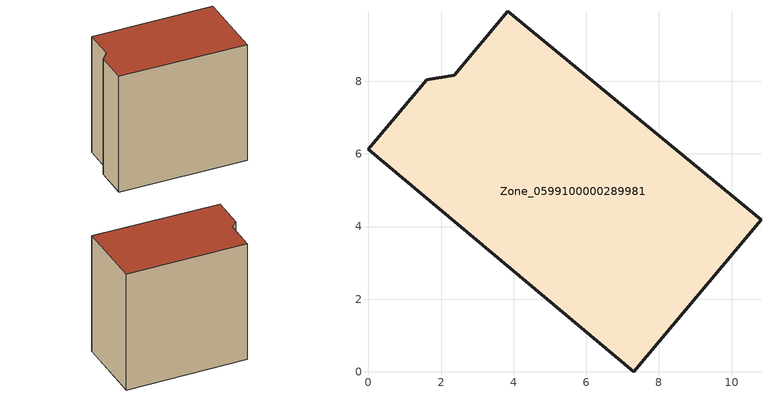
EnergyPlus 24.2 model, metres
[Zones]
Zone_0599100000289981
 floor ground (C_G): 7.3,0 0,6.13 1.61,8.04 2.36,8.16 3.84,9.93 10.81,4.19 z0
 wall outside (C_F): 7.3,0 10.81,4.19 3.84,9.93 2.36,8.16 1.61,8.04 0,6.13 7.3,0 z0:9.15
 roof outside (C_R): 0,6.13 7.3,0 10.81,4.19 3.84,9.93 2.36,8.16 1.61,8.04 z9.15
[BUILDING]
Pand.0599100000289981: North Axis=0; Terrain=City; Loads Convergence Tolerance Value=0.04; Temperature Convergence Tolerance Value=0.4; Solar Distribution=FullExterior; Maximum Number of Warmup Days=25; Minimum Number of Warmup Days=1
[Site:Location]
Rotterdam.The.Hague.AP_ZH_NLD Design_Conditions: Latitude=51.96; Longitude=4.45; Time Zone=1; Elevation=-4.5
[SITE:GROUNDTEMPERATURE:BUILDINGSURFACE]
18, 18, 18, 18, 18, 18, 18, 18, 18, 18, 18, 18
[MATERIAL] Thermal Absorptance=0.9; Solar Absorptance=0.7; Visible Absorptance=0.7
Name | Roughness | Thickness | Conductivity | Density | Specific Heat
G.TI.1946 | MediumSmooth | 0.15 | 1 | 540 | 1210
F.TI.1946 | Rough | 0.3 | 0.857143 | 1920 | 840
R.TI.1946 | MediumRough | 0.2 | 0.1 | 1500 | 1000
[CONSTRUCTION]
C_G: G.TI.1946
C_F: F.TI.1946
C_R: R.TI.1946
[ZONE]
Zone_0599100000289981: Type=1; Multiplier=1; Ceiling Height=Autocalculate; Volume=Autocalculate; Floor Area=autocalculate; Part of Total Floor Area=Yes
[ZONEINFILTRATION:DESIGNFLOWRATE]
Infil_Zone_0599100000289981: Zone or ZoneList or Space or SpaceList=Zone_0599100000289981; Schedule=AlwaysOn; Design Flow Rate Calculation Method=Flow/Area; Flow Rate per Floor Area=0.003; Constant Term Coefficient=1; Temperature Term Coefficient=0; Velocity Term Coefficient=0; Velocity Squared Term Coefficient=0
[HVACTEMPLATE:ZONE:IDEALLOADSAIRSYSTEM]
Zone_0599100000289981: Maximum Heating Supply Air Temperature=50; Minimum Cooling Supply Air Temperature=13; Maximum Heating Supply Air Humidity Ratio=0.0156; Minimum Cooling Supply Air Humidity Ratio=0.0077; Heating Limit=NoLimit; Cooling Limit=NoLimit; Dehumidification Control Type=ConstantSensibleHeatRatio; Cooling Sensible Heat Ratio=0.7; Dehumidification Setpoint=60; Humidification Control Type=None; Humidification Setpoint=30; Outdoor Air Method=None; Outdoor Air Flow Rate per Person=0.00944; Outdoor Air Flow Rate per Zone Floor Area=0; Outdoor Air Flow Rate per Zone=0; Demand Controlled Ventilation Type=None; Outdoor Air Economizer Type=NoEconomizer; Heat Recovery Type=None; Sensible Heat Recovery Effectiveness=0.7; Latent Heat Recovery Effectiveness=0.65
[ZONECONTROL:THERMOSTAT]
ThermostatControl_Zone_0599100000289981: Zone or ZoneList=Zone_0599100000289981; Control Type Schedule=DualSetpointControlType; Control 1=Thermostat_Zone_0599100000289981; Temperature Difference Between Cutout And Setpoint=0
[THERMOSTATSETPOINT:DUALSETPOINT]
Thermostat_Zone_0599100000289981: Heating Setpoint Temperature Schedule=HeatingSetpoint_Zone_0599100000289981; Cooling Setpoint Temperature Schedule=CoolingSetpoint_Zone_0599100000289981
[SCHEDULE:COMPACT]
HeatingSetpoint_Zone_0599100000289981: Through: 12/31, For: AllDays, Until: 24:00, 21
CoolingSetpoint_Zone_0599100000289981: Through: 12/31, For: AllDays, Until: 24:00, 24
DualSetpointControlType: Through: 12/31, For: AllDays, Until: 24:00, 4
AlwaysOn: Through: 12/31, For: AllDays, Until: 24:00, 1
